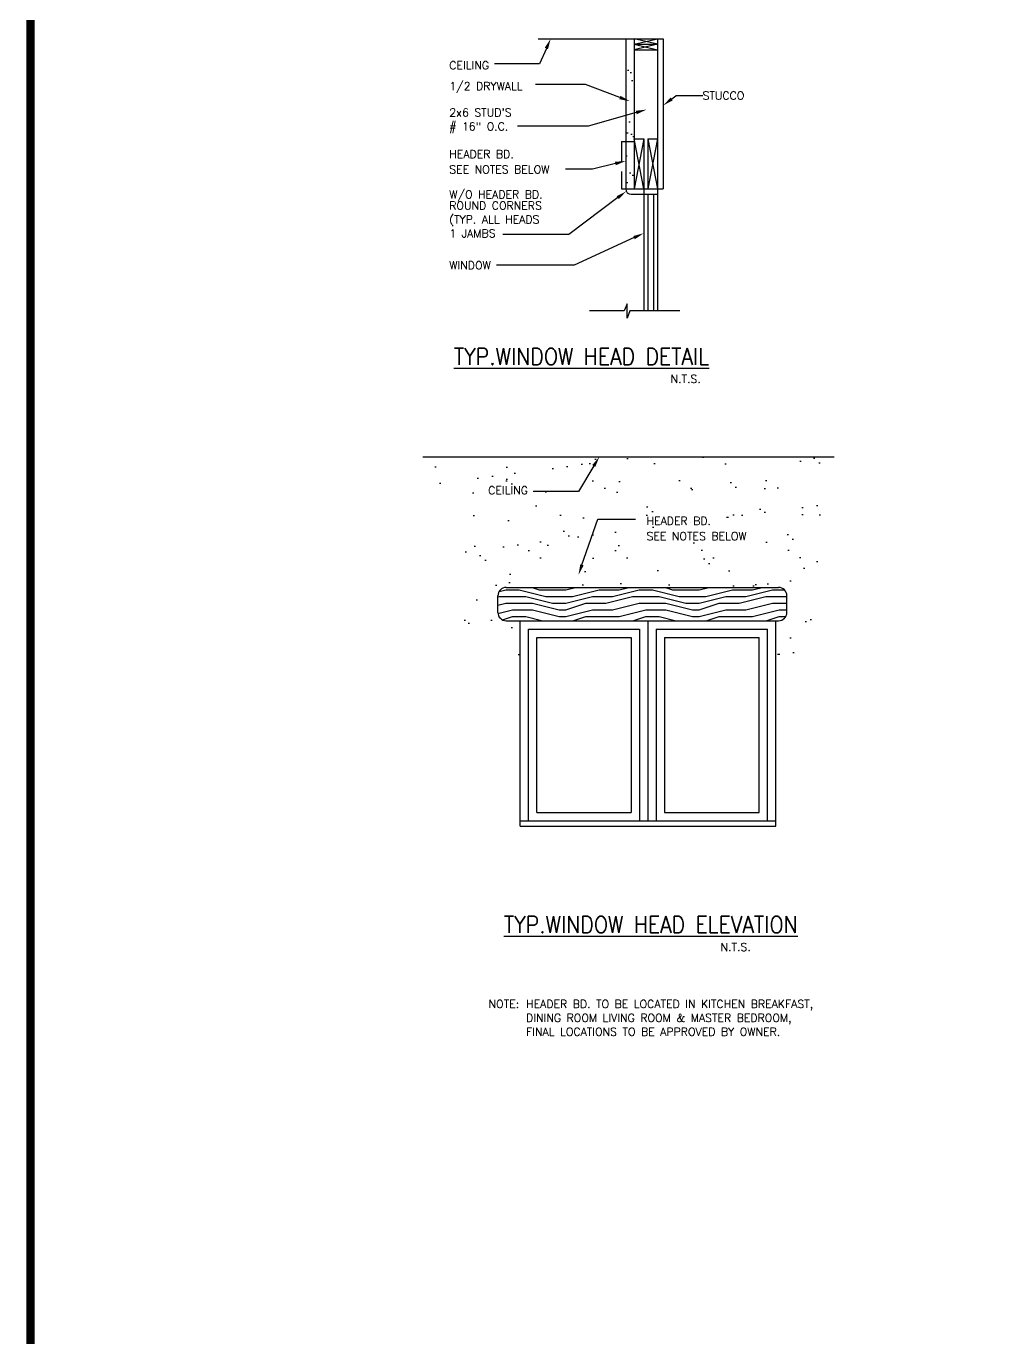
# Model space of a CAD drawing. Header units: inches. Extents: x -2 to 1640, y -2 to 1106.
# Drawn here: x -1.5 to 346.4, y 237.9 to 710 of the extents above; entities that cross this region are included whole.
import ezdxf

# ---------------------------------------------------------------- set-up
doc = ezdxf.new("R2010")
doc.units = ezdxf.units.IN
doc.header["$LTSCALE"] = 14.4
doc.header["$MEASUREMENT"] = 0
doc.linetypes.add('DASHED', pattern=[0.75, 0.5, -0.25])
for name, color, linetype in [('A-ANNO-TEXT', 7, 'Continuous'), ('A-ANNO-TTLB', 6, 'Continuous'), ('A-DETAIL', 111, 'Continuous'), ('A-DETL-PATT', 9, 'Continuous')]:
    doc.layers.add(name, color=color, linetype=linetype)
doc.styles.add('RS', font='romans.shx', dxfattribs={"width": 0.9})

msp = doc.modelspace()

# ---------------------------------------------------------------- hatches: boundary and pattern name
at = {"layer": 'A-DETL-PATT'}
h = msp.add_hatch(dxfattribs=at)
h.set_pattern_fill('AR-SAND', color=256, scale=5, style=0)
h.set_pattern_definition([(37.5, (-97.734, -30.5305), (-0.31497, 9.63412), [0, -7.6, 0, -8.5, 0, -8.125]), (7.5, (-97.734, -30.53), (8.84888, 14.11073), [0, -4.1, 0, -6.85, 0, -2.625]), (327.5, (-103.884, -30.5305), (15.57071, 0.028295), [0, -2.5, 0, -9, 0, -11.75]), (317.5, (-103.884, -30.53), (15.03063, 4.38838), [0, -1.25, 0, -5.9, 0, -6.75])])
h.paths.add_polyline_path([(217.26592, 705.46951), (214.26592, 705.46951), (214.26592, 668.46951), (217.26592, 668.46951)])
h.paths.add_polyline_path([(217.26592, 668.46951), (214.26592, 668.46951), (214.26592, 651.46951), (217.26592, 651.46951)])
h = msp.add_hatch(dxfattribs=at)
h.set_pattern_fill('AR-SAND', color=256, scale=10, style=0)
h.set_pattern_definition([(37.5, (-97.734, -30.53), (-0.62993, 19.26824), [0, -15.2, 0, -17, 0, -16.25]), (7.5, (-97.734, -30.53), (17.6978, 28.2215), [0, -8.2, 0, -13.7, 0, -5.25]), (327.5, (-110.034, -30.53), (31.1414, 0.0566), [0, -5, 0, -18, 0, -23.5]), (317.5, (-110.034, -30.53), (30.0613, 8.7768), [0, -2.5, 0, -11.8, 0, -13.5])])
h.paths.add_polyline_path([(289.26592, 554.96951), (141.26592, 554.96951, -0.212980728), (152.76592, 494.96951), (167.26592, 494.96951), (167.26592, 476.96951), (176.26592, 476.96951), (176.26592, 495.96951), (171.26592, 495.96951, -0.414213562), (168.26592, 498.96951), (168.26592, 504.96951, -0.414213562), (171.26592, 507.96951), (269.26592, 507.96951, -0.414213562), (272.26592, 504.96951), (272.26592, 498.96951, -0.414213562), (269.26592, 495.96951), (268.26592, 495.96951), (268.26592, 476.96951), (277.26592, 476.96951), (277.26592, 494.96951), (284.76592, 494.96951, -0.005353803)])
h.paths.add_polyline_path([(221.45735, 524.24951), (263.62878, 524.24951), (263.62878, 528.56951), (221.45735, 528.56951)], flags=24)
h.paths.add_polyline_path([(221.59449, 529.74951), (248.40592, 529.74951), (248.40592, 534.06951), (221.59449, 534.06951)], flags=24)
h.paths.add_polyline_path([(164.45735, 540.74951), (180.98306, 540.74951), (180.98306, 545.06951), (164.45735, 545.06951)], flags=24)
h = msp.add_hatch(dxfattribs=at)
h.set_pattern_fill('HARDWOOD', color=256, scale=24, style=0)
h.set_pattern_definition([(0, (-88.134, -30.53), (48, 24), [12, -9.6, 4.8, -12, 2.4, -7.2]), (0, (-85.734, -28.13), (48, 24), [7.2, -12, 7.2, -9.6, 2.4, -9.6]), (0, (-88.134, -25.73), (48, 24), [7.2, -12, 9.6, -7.2, 4.8, -7.2]), (0, (-85.734, -23.33), (48, 24), [7.2, -7.2, 9.6, -7.2, 9.6, -7.2]), (0, (-83.334, -20.93), (48, 24), [7.2, -7.2, 4.8, -7.2, 9.6, -12]), (0, (-85.734, -18.53), (48, 24), [9.6, -9.6, 2.4, -9.6, 4.8, -12]), (0, (-88.134, -16.13), (48, 24), [12, -7.2, 4.8, -12, 4.8, -7.2]), (0, (-85.734, -13.73), (48, 24), [12, -7.2, 4.8, -9.6, 7.2, -7.2]), (0, (-85.734, -11.33), (48, 24), [9.6, -9.6, 7.2, -7.2, 4.8, -9.6]), (0, (-85.734, -8.93), (48, 24), [12, -7.2, 4.8, -9.6, 4.8, -9.6]), (14.0362, (-95.334, -30.53), (-48, 6e-10), [9.8954, -89.0591]), (14.0362, (-78.534, -28.13), (-48, 6e-10), [9.8954, -89.0591]), (14.0362, (-80.934, -25.73), (-48, 6e-10), [9.8954, -89.0591]), (14.0362, (-78.534, -23.33), (-48, 6e-10), [9.8954, -89.0591]), (14.0362, (-92.934, -23.33), (-48, 6e-10), [9.8954, -89.0591]), (14.0362, (-97.734, -18.53), (-48, 6e-10), [9.8954, -89.0591]), (14.0362, (-95.334, -25.73), (-48, 6e-10), [9.89544, -9.89544, 9.89544, -69.2682]), (14.0362, (-95.334, -20.93), (-48, 6e-10), [9.89544, -9.89544, 9.89544, -69.2682]), (14.0362, (-95.334, -16.13), (-48, 6e-10), [9.89544, -9.89544, 9.89544, -69.2682]), (14.0362, (-95.334, -11.33), (-48, 6e-10), [9.89544, -9.89544, 9.89544, -69.2682]), (345.9638, (-59.334, -28.13), (48, 6e-10), [9.8954, -89.0591]), (345.9638, (-59.334, -25.73), (48, 6e-10), [9.8954, -89.0591]), (345.9638, (-61.734, -23.33), (48, 6e-10), [9.8954, -89.0591]), (345.9638, (-64.134, -20.93), (48, 6e-10), [9.8954, -89.0591]), (345.9638, (-64.134, -16.13), (48, 6e-10), [9.8954, -89.0591]), (345.9638, (-61.734, -13.73), (48, 6e-10), [9.8954, -89.0591]), (345.9638, (-61.734, -8.93), (48, 6e-10), [9.8954, -89.0591]), (345.9638, (-61.734, -6.53), (48, 6e-10), [9.8954, -89.0591]), (341.565, (-64.134, -18.5305), (96, -24), [7.5895, -144.1998]), (341.565, (-59.334, -11.3305), (96, -24), [7.5895, -144.1998]), (18.435, (-95.334, -28.1305), (-96, -24), [7.5895, -144.1998]), (18.435, (-92.934, -13.7305), (-96, -24), [7.5895, -144.1998]), (18.435, (-73.734, -13.7305), (-96, -24), [7.5895, -144.1998]), (18.435, (-73.734, -8.9305), (-96, -24), [7.5895, -144.1998]), (18.435, (-76.134, -18.5305), (-96, -24), [7.5895, -22.7683, 7.5895, -113.842])])
h.paths.add_polyline_path([(272.26592, 504.96951, 0.414213562), (269.26592, 507.96951), (171.26592, 507.96951, 0.414213562), (168.26592, 504.96951), (168.26592, 498.96951, 0.414213562), (171.26592, 495.96951), (269.26592, 495.96951, 0.414213562), (272.26592, 498.96951)])

# ---------------------------------------------------------------- linework, layer by layer
at = {"layer": 'A-ANNO-TEXT'}
for p, q in [((185.70635, 701.96047), (183.26592, 696.46951)), ((183.26592, 696.46951), (166.98297, 696.46951)), ((199.76592, 688.96951), (181.76006, 688.96951)), ((212.17041, 684.31782), (199.76592, 688.96951)), ((230.82038, 683.79671), (232.35967, 684.96951)), ((242.02139, 684.96951), (232.35967, 684.96951)), ((218.07367, 678.91458), (200.76592, 673.96951)), ((200.76592, 673.96951), (175.26592, 673.96951)), ((202.26592, 658.46951), (192.62868, 658.46951)), ((210.54057, 660.53817), (202.26592, 658.46951)), ((211.4102, 648.26424), (193.76592, 634.96951)), ((193.76592, 634.96951), (170.00011, 634.96951)), ((217.27731, 633.86475), (195.76592, 623.96951)), ((195.76592, 623.96951), (167.80582, 623.96951)), ((202.79025, 551.67673), (197.26592, 542.46951)), ((197.26592, 542.46951), (180.98297, 542.46951)), ((198.53446, 516.09392), (204.26592, 532.46951)), ((204.26592, 532.46951), (217.76592, 532.46951))]:
    msp.add_line(p, q, dxfattribs=at)
for points in [[(185.12151, 702.2204), (186.29119, 701.70054), (187.26592, 705.46951)], [(212.39513, 684.91707), (211.9457, 683.71857), (215.76592, 682.96951)], [(217.89784, 679.52995), (218.24949, 678.2992), (221.76592, 679.96951)], [(231.20824, 683.28764), (230.43251, 684.30579), (227.76592, 681.46951)], [(210.38535, 661.15906), (210.69579, 659.91728), (214.26592, 661.46951)], [(211.02506, 648.77539), (211.79534, 647.7531), (214.47706, 650.57508)], [(217.00986, 634.44618), (217.54477, 633.28332), (220.76592, 635.46951)], [(202.24146, 552.00601), (203.33905, 551.34746), (204.76592, 554.96951)], [(199.13853, 515.8825), (197.93039, 516.30535), (197.26592, 512.46951)]]:
    msp.add_solid(points, dxfattribs=at)
at = {"layer": 'A-ANNO-TTLB', "const_width": 3}
msp.add_lwpolyline([(1510, 1095), (1510, 10, -0.414213562), (1500, 0), (10, 0, -0.414213562), (0, 10), (0, 1095, -0.414213562), (10, 1105), (1500, 1105, -0.414213562)], format="xyb", close=True, dxfattribs=at)
at = {"layer": 'A-DETAIL'}
for p, q in [((182.76592, 705.46951), (227.76592, 705.46951)), ((214.26592, 705.46951), (214.26592, 651.46951)), ((217.26592, 705.46951), (217.26592, 651.46951)), ((217.26592, 703.53011), (225.76592, 705.46951)), ((225.76592, 703.53011), (217.26592, 705.46951)), ((217.26592, 703.53011), (225.76592, 701.46951)), ((225.76592, 703.53011), (217.26592, 701.46951)), ((217.26592, 703.53011), (225.76592, 703.53011)), ((225.76592, 705.46951), (225.76592, 607.46952)), ((225.76592, 705.46951), (225.76592, 607.46952)), ((227.76592, 705.46951), (227.76592, 651.46951)), ((217.26592, 701.46951), (225.76592, 701.46951)), ((217.26592, 669.46951), (220.76592, 669.46951)), ((220.76592, 651.46951), (217.26592, 669.46951)), ((220.76592, 669.46951), (217.26592, 651.46951)), ((220.76592, 669.46951), (220.76592, 607.46951)), ((222.26592, 669.46951), (225.76592, 669.46951)), ((222.26592, 669.46951), (222.26592, 651.46951)), ((222.26592, 669.46951), (225.76592, 651.46951)), ((225.76592, 669.46951), (222.26592, 651.46951)), ((216.26592, 649.46951), (225.76592, 649.46951)), ((217.26592, 651.46951), (227.76592, 651.46951)), ((222.26592, 649.46951), (222.26592, 607.46952)), ((224.26592, 649.46951), (224.26592, 607.46952)), ((141.26592, 554.96951), (289.26592, 554.96951)), ((171.26592, 507.96951), (269.26592, 507.96951)), ((168.26592, 498.96951), (168.26592, 504.96951)), ((272.26592, 498.96951), (272.26592, 504.96951)), ((171.26592, 495.96951), (269.26592, 495.96951)), ((176.26592, 421.96951), (176.26592, 495.96951)), ((222.26592, 495.96951), (222.26592, 423.96951)), ((268.26592, 421.96951), (268.26592, 495.96951)), ((179.26592, 423.96951), (179.26592, 492.96951)), ((179.26592, 492.96951), (219.26592, 492.96951)), ((219.26592, 492.96951), (219.26592, 423.96951)), ((225.26592, 492.96951), (265.26592, 492.96951)), ((225.26592, 492.96951), (225.26592, 423.96951)), ((265.26592, 423.96951), (265.26592, 492.96951)), ((182.26592, 426.96951), (182.26592, 489.96951)), ((182.26592, 489.96951), (216.26592, 489.96951)), ((216.26592, 489.96951), (216.26592, 426.96951)), ((228.26592, 489.96951), (262.26592, 489.96951)), ((228.26592, 489.96951), (228.26592, 426.96951)), ((262.26592, 426.96951), (262.26592, 489.96951)), ((182.26592, 426.96951), (216.26592, 426.96951)), ((228.26592, 426.96951), (262.26592, 426.96951)), ((176.26592, 423.96951), (268.26592, 423.96951)), ((176.26592, 421.96951), (268.26592, 421.96951))]:
    msp.add_line(p, q, dxfattribs=at)
at = {"layer": 'A-DETAIL', "linetype": 'DASHED'}
for p, q in [((212.76592, 668.46951), (212.76592, 651.46951)), ((212.76592, 668.46951), (217.26592, 668.46951)), ((212.76592, 651.46951), (217.26592, 651.46951))]:
    msp.add_line(p, q, dxfattribs=at)
at = {"layer": 'A-DETAIL'}
msp.add_lwpolyline([(233.76592, 607.46953), (215.76592, 607.46951), (214.74637, 604.9198), (214.74587, 610.01882), (213.72631, 607.46931), (201.26592, 607.46931)], dxfattribs=at)
for centre, radius, start, end in [((216.26592, 651.46951), 2, 180, 270), ((171.26592, 504.96951), 3, 90, 180), ((269.26592, 504.96951), 3, 0, 90), ((171.26592, 498.96951), 3, 180, 270), ((269.26592, 498.96951), 3, 270, 0)]:
    msp.add_arc(centre, radius, start, end, dxfattribs=at)

# ---------------------------------------------------------------- texts
at = {"layer": 'A-ANNO-TEXT', "style": 'RS'}
for s, p in [('CEILING', (150.76592, 694.46951)), ('1/2 DRYWALL', (150.76592, 686.96951)), ('STUCCO', (241.91863, 683.56382)), ("2x6 STUD'S", (150.76592, 677.46951)), ('# 16" O.C.', (150.76592, 672.46951)), ('HEADER BD.', (150.76592, 662.46951)), ('SEE NOTES BELOW', (150.76592, 656.96951)), ('W/O HEADER BD.', (150.76592, 647.96951)), ('ROUND CORNERS', (150.76592, 643.96951)), ('(TYP. ALL HEADS', (150.76592, 638.96951)), ('1 JAMBS', (150.76592, 633.96951)), ('WINDOW', (150.76592, 622.46951)), ('N.T.S.', (230.41863, 581.56382)), ('CEILING', (164.76592, 541.46951)), ('HEADER BD.', (221.76592, 530.46951)), ('SEE NOTES BELOW', (221.76592, 524.96951)), ('N.T.S.', (248.41863, 377.06382)), ('NOTE:', (164.91863, 356.56382)), ('HEADER BD. TO BE LOCATED IN KITCHEN BREAKFAST,', (178.41863, 356.56382)), ('DINING ROOM LIVING ROOM & MASTER BEDROOM,', (178.41863, 351.56382)), ('FINAL LOCATIONS TO BE APPROVED BY OWNER.', (178.41863, 346.56382))]:
    msp.add_text(s, height=2.88, dxfattribs=at).set_placement(p)
at = {"layer": 'A-ANNO-TEXT', "style": 'RS', "width": 0.9}
for s, p in [('%%UTYP.WINDOW HEAD DETAIL', (152.41863, 588.06382)), ('%%UTYP.WINDOW HEAD ELEVATION', (170.41863, 383.56382))]:
    msp.add_text(s, height=6, dxfattribs=at).set_placement(p)

doc.saveas('drawing.dxf')
